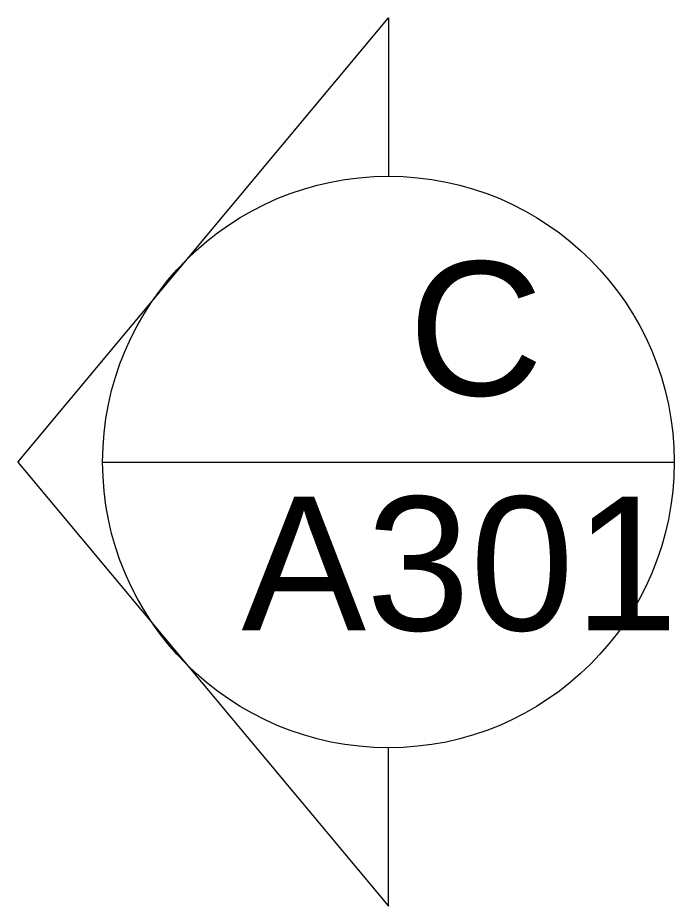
# Model space of a CAD drawing. Header units: centimetres. Extents: x 1059 to 7420, y -439 to 4439.
# Drawn here: x 4729.44 to 4763.79, y 1929.93 to 1976.41 of the extents above; entities that cross this region are included whole.
import ezdxf

# ---------------------------------------------------------------- set-up
doc = ezdxf.new("R2010")
doc.units = ezdxf.units.CM
doc.header["$MEASUREMENT"] = 0
doc.layers.add('NUMERAZIONE', color=30, linetype='Continuous')
doc.styles.get("Standard").update_dxf_attribs({"font": 'Arial.ttf'})

msp = doc.modelspace()

# ---------------------------------------------------------------- linework, layer by layer
at = {"layer": 'NUMERAZIONE', "lineweight": 0}
for p, q in [((4729.444, 1953.173), (4748.836, 1976.413)), ((4748.836, 1976.413), (4748.836, 1968.125)), ((4729.444, 1953.173), (4748.836, 1929.933)), ((4733.884, 1953.173), (4763.787, 1953.173)), ((4748.836, 1929.933), (4748.836, 1938.221))]:
    msp.add_line(p, q, dxfattribs=at)
msp.add_circle((4748.836, 1953.173), 14.952, dxfattribs=at)

# ---------------------------------------------------------------- texts
at = {"layer": 'NUMERAZIONE', "lineweight": 0, "char_height": 7, "attachment_point": 3}
for s, insert in [('\\pt7,14;  C\\P', (4756.939, 1963.654)), ('\\pt7,14;  \\PA301\\P', (4763.983, 1963.032))]:
    msp.add_mtext_dynamic_manual_height_columns(s, width=18.81964, gutter_width=12.5, heights=[0], dxfattribs=dict(at, insert=insert))

doc.saveas('drawing.dxf')
